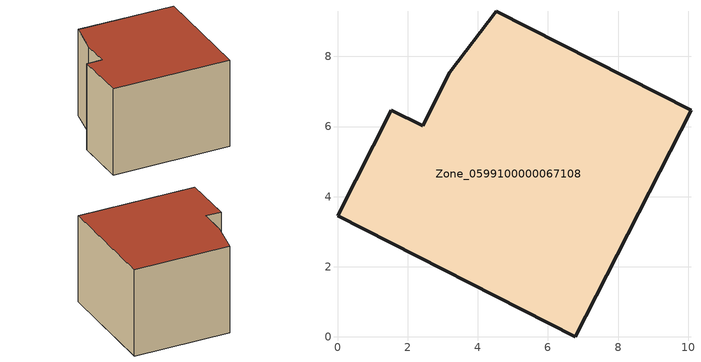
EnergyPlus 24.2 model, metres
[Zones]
Zone_0599100000067108
 floor ground (C_G): 4.53,9.29 10.08,6.47 6.78,0 0,3.46 1.53,6.47 2.42,6.02 3.21,7.55 z0
 wall outside (C_F): 1.53,6.47 0,3.46 6.78,0 10.08,6.47 4.53,9.29 3.21,7.55 2.42,6.02 1.53,6.47 z0:5.73
 roof outside (C_R): 10.08,6.47 4.53,9.29 3.21,7.55 2.42,6.02 1.53,6.47 0,3.46 6.78,0 z5.73
[BUILDING]
Pand.0599100000067108: North Axis=0; Terrain=City; Loads Convergence Tolerance Value=0.04; Temperature Convergence Tolerance Value=0.4; Solar Distribution=FullExterior; Maximum Number of Warmup Days=25; Minimum Number of Warmup Days=1
[Site:Location]
Rotterdam.The.Hague.AP_ZH_NLD Design_Conditions: Latitude=51.96; Longitude=4.45; Time Zone=1; Elevation=-4.5
[SITE:GROUNDTEMPERATURE:BUILDINGSURFACE]
18, 18, 18, 18, 18, 18, 18, 18, 18, 18, 18, 18
[MATERIAL] Thermal Absorptance=0.9; Solar Absorptance=0.7; Visible Absorptance=0.7
Name | Roughness | Thickness | Conductivity | Density | Specific Heat
G.TI.1975-1991 | MediumSmooth | 0.15 | 0.288461 | 540 | 1210
F.TI.1975-1991 | Rough | 0.3 | 0.230769 | 1920 | 840
R.TI.1975-1991 | MediumRough | 0.2 | 0.153846 | 1500 | 1000
[CONSTRUCTION]
C_G: G.TI.1975-1991
C_F: F.TI.1975-1991
C_R: R.TI.1975-1991
[ZONE]
Zone_0599100000067108: Type=1; Multiplier=1; Ceiling Height=Autocalculate; Volume=Autocalculate; Floor Area=autocalculate; Part of Total Floor Area=Yes
[ZONEINFILTRATION:DESIGNFLOWRATE]
Infil_Zone_0599100000067108: Zone or ZoneList or Space or SpaceList=Zone_0599100000067108; Schedule=AlwaysOn; Design Flow Rate Calculation Method=Flow/Area; Flow Rate per Floor Area=0.003; Constant Term Coefficient=1; Temperature Term Coefficient=0; Velocity Term Coefficient=0; Velocity Squared Term Coefficient=0
[HVACTEMPLATE:ZONE:IDEALLOADSAIRSYSTEM]
Zone_0599100000067108: Maximum Heating Supply Air Temperature=50; Minimum Cooling Supply Air Temperature=13; Maximum Heating Supply Air Humidity Ratio=0.0156; Minimum Cooling Supply Air Humidity Ratio=0.0077; Heating Limit=NoLimit; Cooling Limit=NoLimit; Dehumidification Control Type=ConstantSensibleHeatRatio; Cooling Sensible Heat Ratio=0.7; Dehumidification Setpoint=60; Humidification Control Type=None; Humidification Setpoint=30; Outdoor Air Method=None; Outdoor Air Flow Rate per Person=0.00944; Outdoor Air Flow Rate per Zone Floor Area=0; Outdoor Air Flow Rate per Zone=0; Demand Controlled Ventilation Type=None; Outdoor Air Economizer Type=NoEconomizer; Heat Recovery Type=None; Sensible Heat Recovery Effectiveness=0.7; Latent Heat Recovery Effectiveness=0.65
[ZONECONTROL:THERMOSTAT]
ThermostatControl_Zone_0599100000067108: Zone or ZoneList=Zone_0599100000067108; Control Type Schedule=DualSetpointControlType; Control 1=Thermostat_Zone_0599100000067108; Temperature Difference Between Cutout And Setpoint=0
[THERMOSTATSETPOINT:DUALSETPOINT]
Thermostat_Zone_0599100000067108: Heating Setpoint Temperature Schedule=HeatingSetpoint_Zone_0599100000067108; Cooling Setpoint Temperature Schedule=CoolingSetpoint_Zone_0599100000067108
[SCHEDULE:COMPACT]
HeatingSetpoint_Zone_0599100000067108: Through: 12/31, For: AllDays, Until: 24:00, 21
CoolingSetpoint_Zone_0599100000067108: Through: 12/31, For: AllDays, Until: 24:00, 24
DualSetpointControlType: Through: 12/31, For: AllDays, Until: 24:00, 4
AlwaysOn: Through: 12/31, For: AllDays, Until: 24:00, 1
